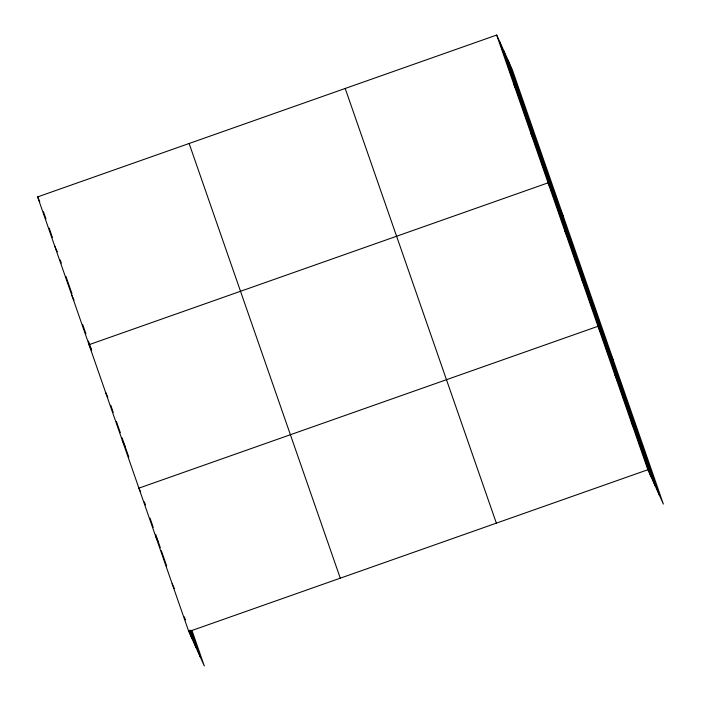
<?xml version="1.0" encoding="UTF-8"?>
<svg xmlns="http://www.w3.org/2000/svg" width="701" height="701" viewBox="0 0 701 701"><rect width="100%" height="100%" fill="white"/><g stroke="black" fill="none" stroke-linecap="round" stroke-linejoin="round"><path stroke-width="1.05" d="M191.925 630.339L204.306 665.95L188.788 631.592L37.626 196.911L496.694 35.05L512.212 69.408L663.374 504.089L647.855 469.731L496.694 35.05M188.788 631.592L647.855 469.731M513.824 84.313L516.812 90.937M530.955 133.576L533.943 140.2M563.604 217.205L548.086 182.838L89.027 344.699L91.586 350.369M564.717 230.655L567.705 237.271M581.348 278.472L584.336 285.088M613.489 360.647L597.971 326.289L138.912 488.141L140.612 491.927M614.602 374.097L617.59 380.722M631.224 421.914L634.212 428.539M37.626 196.911L39.764 201.634M54.766 246.174L57.324 251.843M71.896 295.436L74.026 300.159M105.649 392.516L107.788 397.239M122.281 440.324L125.269 446.949L122.088 437.792M155.534 535.958L158.093 541.628M172.166 583.775L174.295 588.498M508.076 60.26L659.238 494.941M503.817 50.822L654.979 485.504M499.682 41.666L650.843 476.347M345.199 88.466L496.361 523.148M189.121 143.495L340.283 578.176M190.97 630.348L200.171 656.793M189.901 630.068L195.912 647.365M43.471 211.737L45.968 218.922M49.184 228.158L52.4 237.394M60.251 259.975L61.32 263.05M65.955 276.396L72.028 293.842M82.736 324.633L85.943 333.869M88.44 341.054L91.656 350.29M110.767 405.239L113.238 412.354M116.427 421.511L120.318 432.701M125.619 447.965L128.809 457.122M144.371 501.881L145.431 504.939M150.032 518.162L153.221 527.318M155.692 534.442L158.172 541.558M158.522 542.574L160.292 547.665M161.353 550.714L166.663 565.979M184.354 616.845L185.414 619.894M189.305 631.084L191.776 638.208"/></g></svg>
